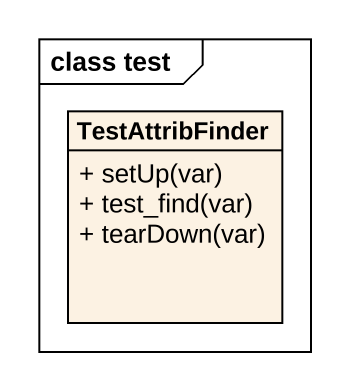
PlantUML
@startuml
mainframe class test
hide circle
hide empty members
skinparam classAttributeIconSize 0
class TestAttribFinder {
  + setUp(var)
  + test_find(var)
  + tearDown(var)
}
@enduml
